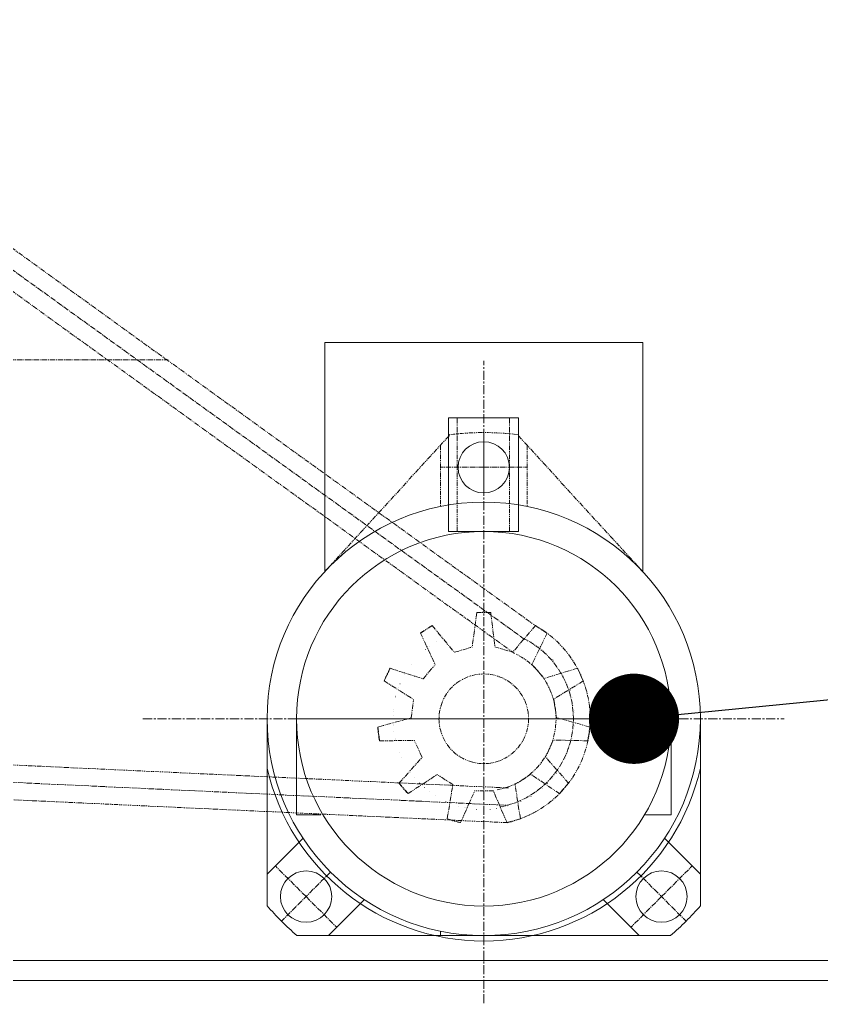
# Model space of a CAD drawing. Header units: millimetres. Extents: x -6941 to 136681, y 2065 to 58366.
# Drawn here: x 131284 to 131727, y 11009 to 11552 of the extents above; entities that cross this region are included whole.
import ezdxf

# ---------------------------------------------------------------- set-up
doc = ezdxf.new("R2010")
doc.units = ezdxf.units.MM
doc.header["$LTSCALE"] = 4
doc.header["$MEASUREMENT"] = 0
for name, pattern in [('CENTER', [2, 1.25, -0.25, 0.25, -0.25]), ('CENTER2', [1.125, 0.75, -0.125, 0.125, -0.125]), ('PHANTOM2', [1.25, 0.625, -0.125, 0.125, -0.125, 0.125, -0.125])]:
    doc.linetypes.add(name, pattern=pattern)
doc.layers.get('0').update_dxf_attribs({"linetype": 'CONTINUOUS'})
for name, color, linetype in [('BL-L1', 6, 'CONTINUOUS'), ('CENTER', 1, 'CENTER'), ('CENTER2', 1, 'CENTER2'), ('DIM', 7, 'CONTINUOUS'), ('L2-1', 3, 'PHANTOM2'), ('WALL', 2, 'CONTINUOUS')]:
    doc.layers.add(name, color=color, linetype=linetype)

msp = doc.modelspace()

# ---------------------------------------------------------------- linework, layer by layer
at = {"linetype": 'Continuous'}
msp.add_line((131623.14, 11166.25), (132441.52, 11247.3), dxfattribs=at)
at = {"linetype": 'Continuous', "const_width": 24.9}
msp.add_lwpolyline([(131610.69, 11166.25, 1), (131635.59, 11166.25, 1)], format="xyb", close=True, dxfattribs=at)
at = {"layer": 'BL-L1', "lineweight": 9}
msp.add_circle((131540.24, 11166.25), 103.34, dxfattribs=at)
at = {"layer": 'CENTER', "linetype": 'CENTER2', "lineweight": 9}
msp.add_line((130985.66, 11364.24), (131366.05, 11364.24), dxfattribs=at)
at = {"layer": 'CENTER', "lineweight": 9}
for p, q in [((131540.24, 11009.28), (131540.24, 11363.79)), ((131352.15, 11166.25), (131706.03, 11166.25))]:
    msp.add_line(p, q, dxfattribs=at)
at = {"layer": 'CENTER2', "lineweight": 9}
for p, q in [((131155.2, 11503.98), (131563.09, 11209.85)), ((131540.24, 11304.97), (131516.28, 11304.97)), ((131540.24, 11304.97), (131564.19, 11304.97)), ((131013.57, 11143.52), (131502.98, 11120.85)), ((131502.98, 11120.85), (131521.52, 11119.99)), ((131513.77, 11123.72), (131513.79, 11123.74)), ((131521.52, 11119.99), (131553.51, 11118.51)), ((131442.15, 11068.15), (131425.21, 11085.09)), ((131455.7, 11081.71), (131428.59, 11054.6)), ((131624.78, 11081.71), (131651.88, 11054.6)), ((131638.33, 11068.15), (131655.27, 11085.09)), ((131442.15, 11068.15), (131459.08, 11051.21)), ((131638.33, 11068.15), (131621.39, 11051.21))]:
    msp.add_line(p, q, dxfattribs=at)
msp.add_arc((131540.24, 11166.25), 49.46, 280.5843, 63.1989, dxfattribs=at)
at = {"layer": 'DIM', "lineweight": 9}
for p, q in [((131452.46, 11247.42), (131452.46, 11373.81)), ((131452.46, 11373.81), (131628.01, 11373.81)), ((131628.01, 11247.42), (131628.01, 11373.81))]:
    msp.add_line(p, q, dxfattribs=at)
at = {"layer": 'L2-1', "lineweight": 9}
for p, q in [((131105.11, 11551.92), (131568.7, 11217.62)), ((131149.6, 11496.21), (131557.49, 11202.07)), ((131525.59, 11269.59), (131525.59, 11332.27)), ((131554.53, 11269.59), (131554.53, 11332.27)), ((131521.07, 11322.31), (131452.46, 11247.42)), ((131559.4, 11322.31), (131628.01, 11247.42)), ((131516.28, 11317.08), (131516.28, 11283.38)), ((131564.19, 11317.08), (131564.19, 11283.38)), ((131536.4, 11224.85), (131533.84, 11205.88)), ((131536.4, 11224.85), (131544.07, 11224.85)), ((131544.07, 11224.85), (131546.39, 11205.88)), ((131505.33, 11213.47), (131511.78, 11217.62)), ((131511.78, 11217.62), (131523.99, 11202.91)), ((131568.7, 11217.62), (131556.28, 11203.05)), ((131568.7, 11217.62), (131575.14, 11213.47)), ((131505.33, 11213.47), (131513.43, 11196.12)), ((131536.65, 11216.21), (131536.65, 11216.18)), ((131544.32, 11216.21), (131544.32, 11216.18)), ((131575.14, 11213.47), (131566.84, 11196.26)), ((131510.21, 11206.34), (131510.23, 11206.31)), ((131514.17, 11209.07), (131514.19, 11209.04)), ((131516.66, 11210.49), (131516.68, 11210.46)), ((131523.99, 11202.91), (131533.84, 11205.88)), ((131546.39, 11205.88), (131556.28, 11203.05)), ((131564.23, 11210.22), (131564.22, 11210.19)), ((131566.71, 11208.78), (131566.68, 11208.75)), ((131566.71, 11208.78), (131566.68, 11208.75)), ((131569.61, 11206.83), (131569.59, 11206.8)), ((131570.31, 11206.31), (131570.29, 11206.28)), ((131570.68, 11206.07), (131570.66, 11206.04)), ((131507.97, 11204.56), (131507.99, 11204.53)), ((131572.91, 11204.27), (131572.89, 11204.24)), ((131572.91, 11204.27), (131572.89, 11204.24)), ((131573.03, 11204.11), (131573.01, 11204.09)), ((131573.03, 11204.11), (131573.01, 11204.09)), ((131575.48, 11201.9), (131575.46, 11201.87)), ((131500.18, 11196.32), (131500.2, 11196.3)), ((131506.75, 11188.3), (131513.43, 11196.12)), ((131566.84, 11196.26), (131573.63, 11188.53)), ((131578.45, 11198.69), (131578.43, 11198.67)), ((131578.45, 11198.69), (131578.43, 11198.67)), ((131485.34, 11187.1), (131488.52, 11194.08)), ((131488.52, 11194.08), (131506.75, 11188.3)), ((131496.48, 11190.71), (131496.51, 11190.7)), ((131591.95, 11194.08), (131573.63, 11188.53)), ((131584.2, 11190.26), (131584.17, 11190.25)), ((131591.95, 11194.08), (131595.14, 11187.1)), ((131485.34, 11187.1), (131501.53, 11176.89)), ((131493.98, 11185.57), (131494.01, 11185.56)), ((131493.98, 11185.57), (131494.01, 11185.56)), ((131595.14, 11187.1), (131578.84, 11177.11)), ((131586.65, 11185.1), (131586.62, 11185.09)), ((131586.65, 11185.1), (131586.62, 11185.09)), ((131491.74, 11178.94), (131491.77, 11178.94)), ((131493.3, 11183.74), (131493.33, 11183.73)), ((131587.38, 11183.29), (131587.35, 11183.28)), ((131587.85, 11181.81), (131587.82, 11181.81)), ((131491.61, 11178.28), (131491.64, 11178.27)), ((131491.61, 11178.28), (131491.64, 11178.27)), ((131500.14, 11166.7), (131501.53, 11176.89)), ((131578.84, 11177.11), (131580.37, 11166.94)), ((131588.82, 11178.45), (131588.79, 11178.45)), ((131589.02, 11177.81), (131588.98, 11177.8)), ((131589.02, 11177.81), (131588.98, 11177.8)), ((131589.83, 11173.31), (131589.8, 11173.31)), ((131490.17, 11167.9), (131490.21, 11167.9)), ((131490.27, 11170.33), (131490.31, 11170.33)), ((131490.27, 11170.33), (131490.31, 11170.33)), ((131490.41, 11171.39), (131490.44, 11171.39)), ((131590.15, 11170.9), (131590.12, 11170.9)), ((131590.2, 11169.83), (131590.17, 11169.83)), ((131590.2, 11169.83), (131590.17, 11169.83)), ((131481.69, 11161.7), (131500.14, 11166.7)), ((131490.2, 11163.17), (131490.23, 11163.18)), ((131490.27, 11162.66), (131490.31, 11162.66)), ((131490.27, 11162.66), (131490.31, 11162.66)), ((131598.79, 11161.7), (131580.37, 11166.94)), ((131590.2, 11162.69), (131590.17, 11162.69)), ((131482.78, 11154.11), (131481.69, 11161.7)), ((131490.64, 11159.18), (131490.68, 11159.19)), ((131590.2, 11162.17), (131590.17, 11162.17)), ((131590.2, 11162.17), (131590.17, 11162.17)), ((131598.79, 11161.7), (131597.7, 11154.11)), ((131014.02, 11153.09), (131503.42, 11130.42)), ((131482.78, 11154.11), (131501.92, 11154.27)), ((131491.29, 11155.59), (131491.33, 11155.59)), ((131491.46, 11154.69), (131491.49, 11154.7)), ((131491.46, 11154.69), (131491.49, 11154.7)), ((131506.26, 11144.94), (131501.92, 11154.27)), ((131578.59, 11154.52), (131574.38, 11145.13)), ((131597.7, 11154.11), (131578.59, 11154.52)), ((131588.86, 11154.22), (131588.83, 11154.23)), ((131588.86, 11154.22), (131588.83, 11154.23)), ((131589.11, 11155.1), (131589.08, 11155.1)), ((131493.83, 11147.4), (131493.86, 11147.41)), ((131493.83, 11147.4), (131493.86, 11147.41)), ((131586.5, 11146.93), (131586.46, 11146.94)), ((131586.5, 11146.93), (131586.46, 11146.94)), ((131586.72, 11147.57), (131586.69, 11147.58)), ((131493.44, 11130.77), (131506.26, 11144.94)), ((131494.93, 11144.8), (131494.96, 11144.82)), ((131587.04, 11130.77), (131574.38, 11145.13)), ((131585.3, 11144.37), (131585.27, 11144.39)), ((130941.42, 11137.26), (131553.07, 11108.94)), ((131498.46, 11124.97), (131514.48, 11135.46)), ((131499.8, 11136.61), (131499.83, 11136.63)), ((131523.17, 11129.96), (131514.48, 11135.46)), ((131566.16, 11135.65), (131557.55, 11130.03)), ((131582.02, 11124.97), (131566.16, 11135.65)), ((131580.3, 11136.17), (131580.27, 11136.2)), ((131580.35, 11136.24), (131580.32, 11136.26)), ((131581.47, 11137.73), (131581.44, 11137.75)), ((131498.46, 11124.97), (131493.44, 11130.77)), ((131502.02, 11133.8), (131502.05, 11133.83)), ((131502.02, 11133.8), (131502.05, 11133.83)), ((131503.42, 11130.42), (131521.97, 11129.56)), ((131504.82, 11130.82), (131504.85, 11130.84)), ((131520.05, 11111.1), (131523.17, 11129.96)), ((131560.43, 11111.1), (131557.55, 11130.03)), ((131575.33, 11130.44), (131575.3, 11130.47)), ((131578.1, 11133.45), (131578.08, 11133.48)), ((131578.1, 11133.45), (131578.08, 11133.48)), ((131587.04, 11130.77), (131582.02, 11124.97)), ((131507.44, 11128.38), (131507.47, 11128.41)), ((131507.44, 11128.38), (131507.47, 11128.41)), ((131507.57, 11128.22), (131507.59, 11128.25)), ((131510.16, 11126.19), (131510.19, 11126.21)), ((131521.97, 11129.56), (131553.96, 11128.08)), ((131527.41, 11108.94), (131535.22, 11126.42)), ((131545.5, 11126.49), (131535.22, 11126.42)), ((131553.07, 11108.94), (131545.5, 11126.49)), ((131572.51, 11127.93), (131572.49, 11127.96)), ((131572.51, 11127.93), (131572.49, 11127.96)), ((131572.68, 11128.03), (131572.66, 11128.06)), ((131572.68, 11128.03), (131572.66, 11128.06)), ((131513.77, 11123.72), (131513.79, 11123.74)), ((131519.31, 11120.69), (131519.33, 11120.72)), ((131522.25, 11119.46), (131522.26, 11119.49)), ((131557.75, 11119.32), (131557.75, 11119.35)), ((131560.7, 11120.52), (131560.68, 11120.55)), ((131563.84, 11122.06), (131563.82, 11122.09)), ((131566.31, 11123.43), (131566.28, 11123.45)), ((131566.31, 11123.43), (131566.28, 11123.45)), ((131526.52, 11118.07), (131526.53, 11118.1)), ((131529.6, 11117.3), (131529.61, 11117.33)), ((131529.91, 11117.23), (131529.92, 11117.26)), ((131536.16, 11116.28), (131536.16, 11116.32)), ((131536.16, 11116.28), (131536.16, 11116.32)), ((131536.16, 11116.28), (131536.16, 11116.32)), ((131536.16, 11116.28), (131536.16, 11116.32)), ((131543.82, 11116.28), (131543.82, 11116.32)), ((131543.82, 11116.28), (131543.82, 11116.32)), ((131543.82, 11116.28), (131543.82, 11116.32)), ((131543.82, 11116.28), (131543.82, 11116.32)), ((131547.3, 11116.65), (131547.3, 11116.69)), ((131550.4, 11117.16), (131550.39, 11117.19)), ((131553.49, 11117.9), (131553.48, 11117.93)), ((131527.41, 11108.94), (131520.05, 11111.1)), ((131560.43, 11111.1), (131553.07, 11108.94))]:
    msp.add_line(p, q, dxfattribs=at)
msp.add_circle((131540.24, 11166.25), 24.72, dxfattribs=at)
for radius, start, end in [(157.89, 83.0281, 96.9719), (58.73, 86.2578, 93.7422), (58.73, 118.985, 126.4695), (58.73, 282.6214, 61.015), (39.88, 280.5843, 63.1989), (58.73, 151.7123, 159.1968), (58.73, 217.1669, 224.6513), (58.73, 249.8941, 257.3786)]:
    msp.add_arc((131540.24, 11166.25), radius, start, end, dxfattribs=at)
at = {"layer": 'WALL', "lineweight": 9}
for p, q in [((131520.8, 11332.27), (131559.32, 11332.27)), ((131520.8, 11269.59), (131520.8, 11332.27)), ((131559.32, 11269.59), (131559.32, 11332.27)), ((131521.07, 11322.31), (131521.07, 11322.97)), ((131540.24, 11290.82), (131540.24, 11324.14)), ((131540.24, 11290.82), (131540.24, 11324.14)), ((131559.4, 11322.31), (131559.4, 11322.97)), ((131540.24, 11269.59), (131520.8, 11269.59)), ((131540.24, 11269.59), (131559.32, 11269.59)), ((131420.68, 11166.25), (131420.68, 11063.12)), ((131540.24, 11166.25), (131434.83, 11166.25)), ((131540.24, 11166.25), (131434.83, 11166.25)), ((131436.89, 11166.25), (131436.89, 11113.21)), ((131540.24, 11166.25), (131645.64, 11166.25)), ((131540.24, 11166.25), (131645.64, 11166.25)), ((131643.58, 11166.25), (131643.58, 11113.21)), ((131659.8, 11166.25), (131659.8, 11063.12)), ((131436.89, 11113.21), (131450.28, 11113.21)), ((131643.58, 11113.21), (131629.47, 11113.21)), ((131440.47, 11100.36), (131420.68, 11080.57)), ((131640, 11100.36), (131659.8, 11080.57)), ((131474.35, 11066.48), (131454.56, 11046.69)), ((131606.12, 11066.48), (131625.92, 11046.69)), ((131516.28, 11049.11), (131516.28, 11046.69)), ((131540.24, 11046.69), (131437.11, 11046.69)), ((131540.24, 11046.69), (131643.36, 11046.69)), ((130619.9, 11032.91), (132014.08, 11032.91)), ((130619.9, 11021.85), (132014.08, 11021.85))]:
    msp.add_line(p, q, dxfattribs=at)
for centre, radius in [((131540.24, 11304.97), 14.15), ((131540.24, 11166.25), 119.56), ((131442.15, 11068.15), 14.15), ((131638.33, 11068.15), 14.15)]:
    msp.add_circle(centre, radius, dxfattribs=at)
for radius, start, end in [(58.73, 184.4396, 191.9241), (122.62, 192.8402, 347.1598), (157.89, 220.779, 229.221), (157.89, 310.779, 319.221)]:
    msp.add_arc((131540.24, 11166.25), radius, start, end, dxfattribs=at)

doc.saveas('drawing.dxf')
